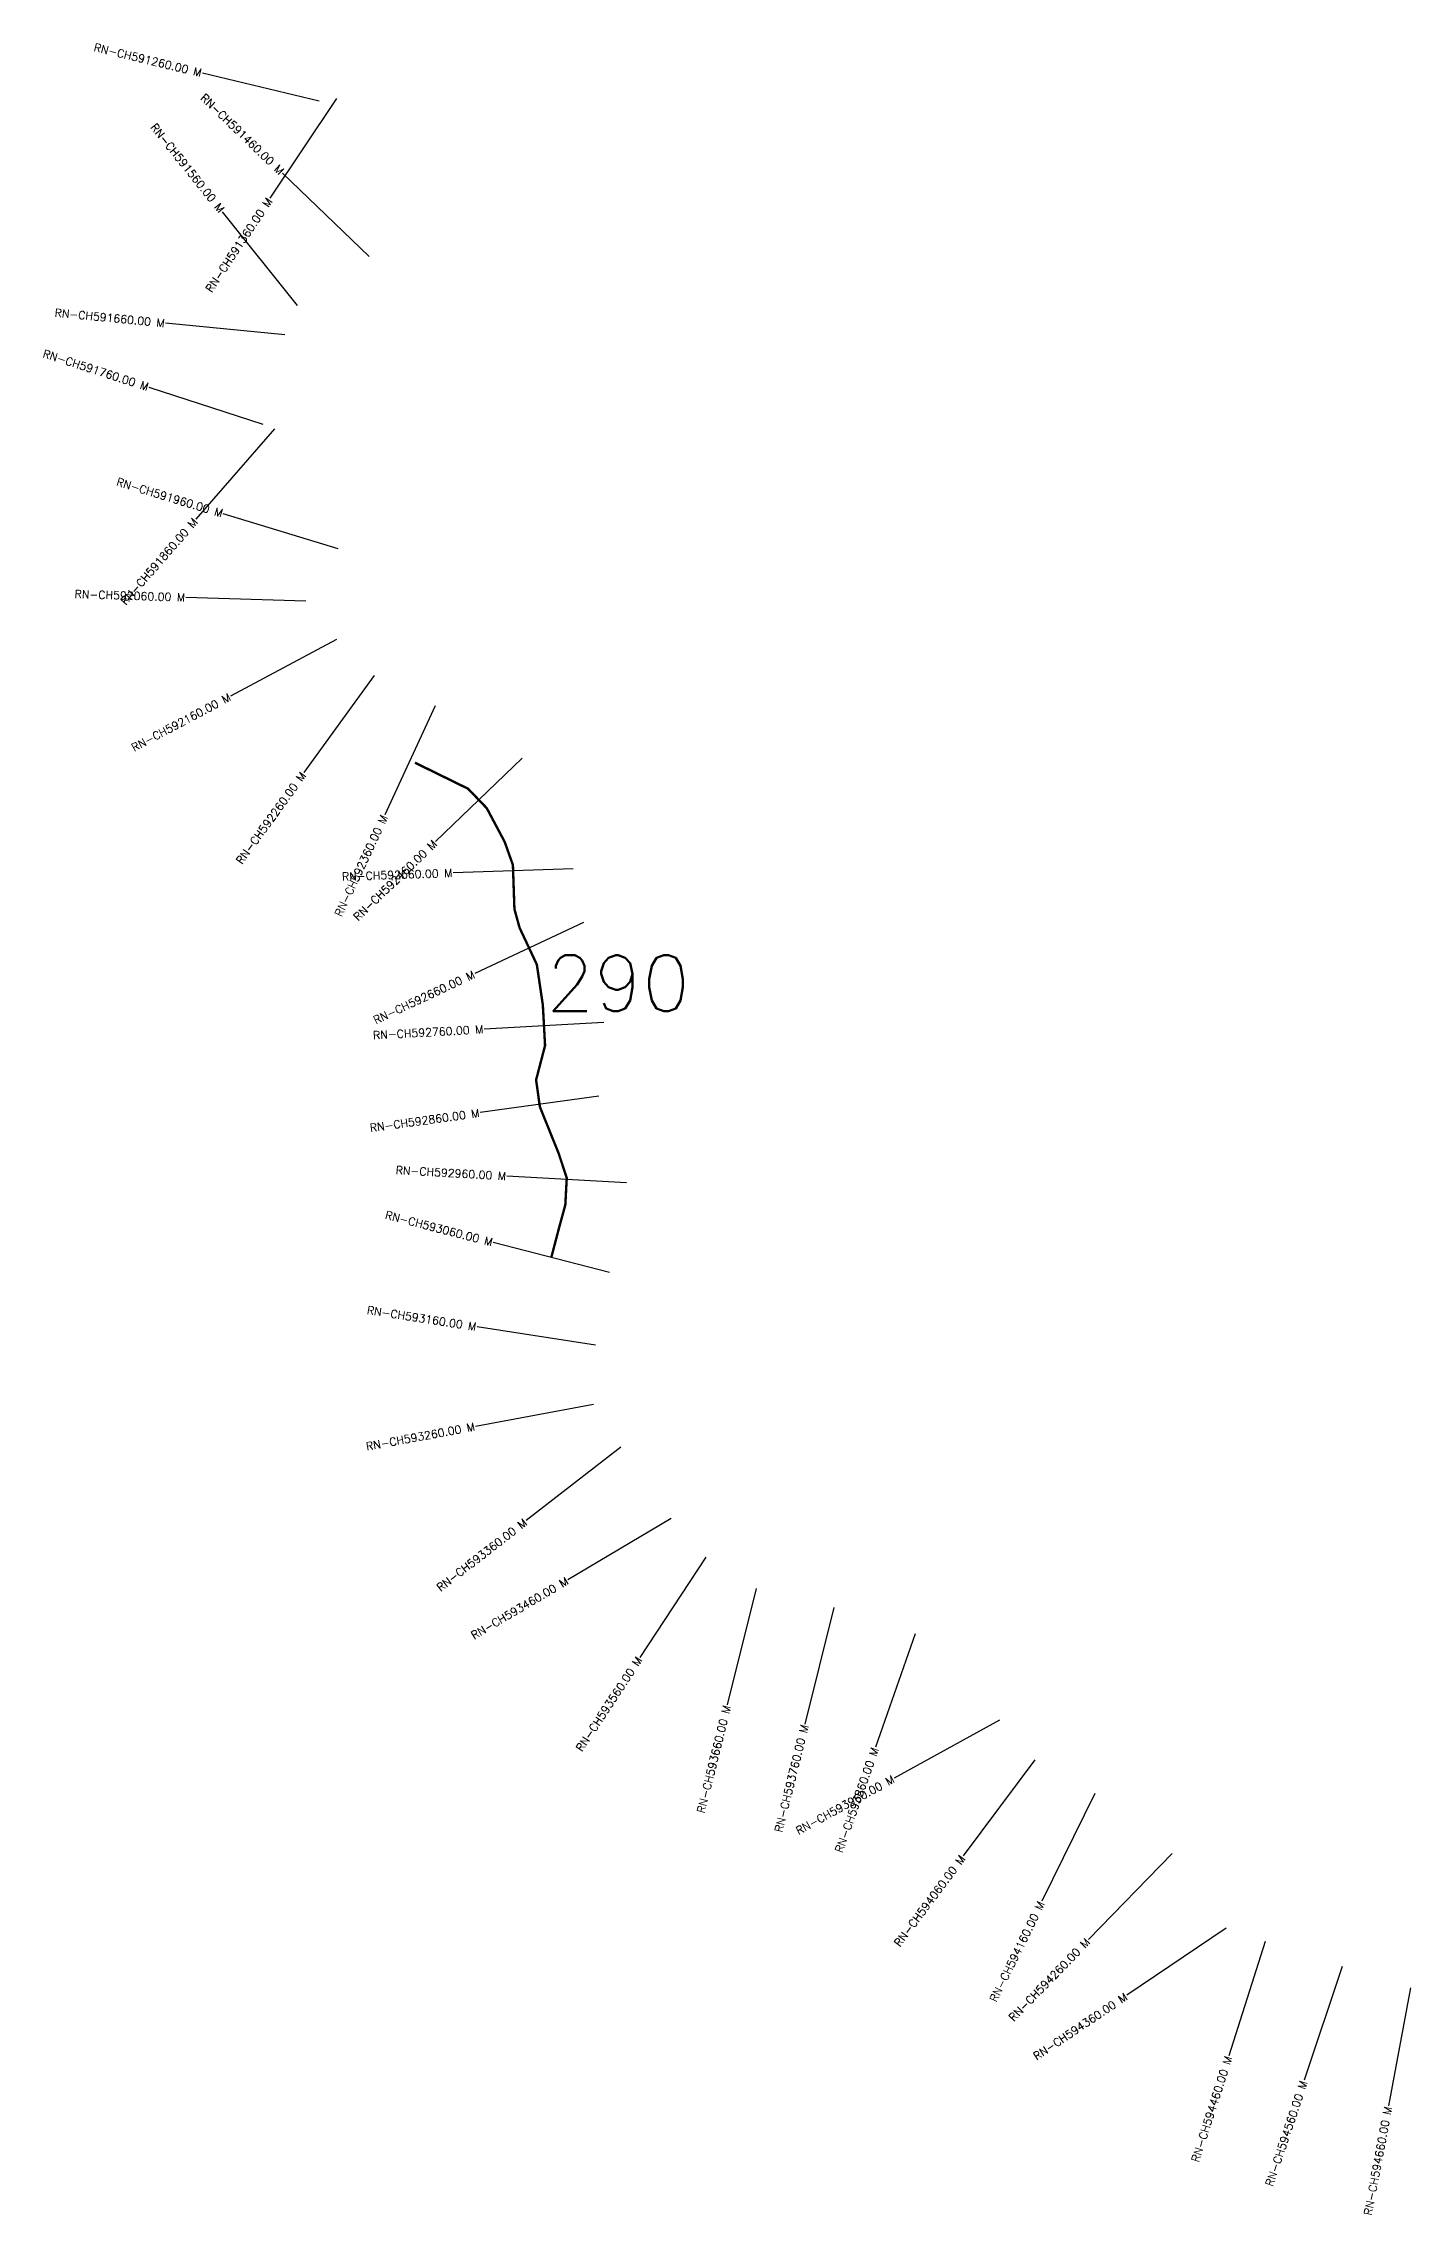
# Model space of a CAD drawing. Header units: metres. Extents: x 320455 to 329233, y 1832879 to 1836199.
# Drawn here: x 320455 to 322164, y 1833337 to 1836050 of the extents above; entities that cross this region are included whole.
import ezdxf
from ezdxf.enums import TextEntityAlignment as Align

# ---------------------------------------------------------------- set-up
doc = ezdxf.new("R2010")
doc.units = ezdxf.units.M
for name, color, linetype in [('CS', 134, 'Continuous'), ('CSMark', 6, 'Continuous'), ('NATURALLY PROTECTED', 3, 'Continuous')]:
    doc.layers.add(name, color=color, linetype=linetype)
doc.styles.get("Standard").update_dxf_attribs({"font": 'simplex.shx'})

msp = doc.modelspace()

# ---------------------------------------------------------------- linework, layer by layer
at = {"layer": 'CS'}
for p, q in [((320799.4, 1835978.2), (320653.6, 1836013.4)), ((320821.2, 1835981.7), (320738, 1835856.9)), ((320861.9, 1835784.3), (320753.9, 1835888.4)), ((320772.5, 1835723), (320678.8, 1835840.1)), ((320756.8, 1835686.5), (320607.5, 1835700.8)), ((320729.8, 1835574.3), (320587.1, 1835620.6)), ((320743.9, 1835569), (320645.4, 1835455.8)), ((320823.3, 1835419.1), (320679.8, 1835462.8)), ((320782.9, 1835353.5), (320633, 1835358.2)), ((320821.2, 1835305.5), (320688.8, 1835235)), ((320868.5, 1835260.8), (320780.5, 1835139.3)), ((320944.7, 1835222.6), (320881.6, 1835086.5)), ((321053.1, 1835157.2), (320945, 1835053.2)), ((321116.9, 1835019.1), (320967, 1835014.1)), ((321129.8, 1834952), (320994, 1834888.3)), ((321155.4, 1834827.1), (321005.7, 1834818.8)), ((321149.2, 1834735), (321000.7, 1834714.4)), ((321183.8, 1834626.8), (321034.1, 1834635.1)), ((321162.3, 1834514.5), (321017.1, 1834552)), ((321145.1, 1834423.7), (320996.9, 1834446.6)), ((321142.5, 1834349.8), (320995, 1834322.4)), ((321176.7, 1834296.5), (321058.1, 1834204.6)), ((321239.5, 1834207.2), (321110.4, 1834130.8)), ((321282.9, 1834159.1), (321200.3, 1834033.8)), ((321345.6, 1834120), (321309.6, 1833974.4)), ((321442.7, 1834096), (321406.7, 1833950.4)), ((321544.6, 1834063.1), (321494.8, 1833921.6)), ((321649.8, 1833955.2), (321518.3, 1833883)), ((321694.1, 1833905.8), (321604.4, 1833785.6)), ((321768.9, 1833863.6), (321702.7, 1833729)), ((321865.6, 1833788.6), (321761, 1833681.1)), ((321933.2, 1833695.3), (321808.8, 1833611.5)), ((321982, 1833678.9), (321936.4, 1833536)), ((322077.9, 1833647.6), (322030.5, 1833505.3)), ((322163.6, 1833620.7), (322135.8, 1833473.3))]:
    msp.add_line(p, q, dxfattribs=at)
at = {"layer": 'NATURALLY PROTECTED', "const_width": 3, "flags": 128}
msp.add_lwpolyline([(320919.3, 1835151.7), (320985.6, 1835119.2), (321009, 1835094.9), (321031.4, 1835052.8), (321041.7, 1835023.9), (321043.6, 1834968.7), (321050.1, 1834945.3), (321071.6, 1834899.5), (321079.1, 1834849), (321081.9, 1834798.3), (321070.7, 1834755.3), (321075.4, 1834721.7), (321098.8, 1834663.7), (321109, 1834632.9), (321107.2, 1834599.2), (321098.8, 1834568.3), (321089.7, 1834533.5)], dxfattribs=at)

# ---------------------------------------------------------------- texts
at = {"insert": (321083.2, 1834911.3), "char_height": 70, "attachment_point": 1}
msp.add_mtext_dynamic_manual_height_columns('290', width=95.172, gutter_width=1, heights=[0], dxfattribs=at)
at = {"layer": 'CSMark'}
for s, rotation, p in [('RN-CH591260.00 M', 346.4222, (320652.6, 1836013.6)), ('RN-CH591460.00 M', 316.0657, (320753.2, 1835889.1)), ('RN-CH591560.00 M', 308.6759, (320678.2, 1835840.9)), ('RN-CH591360.00 M', 56.3232, (320737.5, 1835856)), ('RN-CH591660.00 M', 354.506, (320606.5, 1835700.9)), ('RN-CH591760.00 M', 342.0231, (320586.1, 1835620.9)), ('RN-CH591960.00 M', 343.0659, (320678.8, 1835463)), ('RN-CH591860.00 M', 48.9775, (320644.8, 1835455.1)), ('RN-CH592060.00 M', 358.2085, (320632, 1835358.2)), ('RN-CH592160.00 M', 28.0202, (320687.9, 1835234.5)), ('RN-CH592260.00 M', 54.1033, (320779.9, 1835138.5)), ('RN-CH592360.00 M', 65.1057, (320881.2, 1835085.6)), ('RN-CH592460.00 M', 43.8912, (320944.3, 1835052.5)), ('RN-CH592560.00 M', 1.9432, (320966, 1835014)), ('RN-CH592660.00 M', 25.1551, (320993.1, 1834887.9)), ('RN-CH592760.00 M', 3.1828, (321004.7, 1834818.7)), ('RN-CH592860.00 M', 7.9108, (320999.7, 1834714.2)), ('RN-CH592960.00 M', 356.819, (321033.1, 1834635.1)), ('RN-CH593060.00 M', 345.4943, (321016.1, 1834552.3)), ('RN-CH593160.00 M', 351.1984, (320995.9, 1834446.8)), ('RN-CH593260.00 M', 10.4962, (320994, 1834322.3)), ('RN-CH593360.00 M', 37.8128, (321057.4, 1834204)), ('RN-CH593460.00 M', 30.5909, (321109.6, 1834130.3)), ('RN-CH593560.00 M', 56.605, (321199.8, 1834033)), ('RN-CH593660.00 M', 76.1152, (321309.4, 1833973.5)), ('RN-CH593760.00 M', 76.1152, (321406.5, 1833949.5)), ('RN-CH593860.00 M', 70.6238, (321494.5, 1833920.6)), ('RN-CH593960.00 M', 28.7518, (321517.4, 1833882.5)), ('RN-CH594060.00 M', 53.2768, (321603.8, 1833784.8)), ('RN-CH594160.00 M', 63.8355, (321702.3, 1833728.1)), ('RN-CH594260.00 M', 45.7777, (321760.3, 1833680.4)), ('RN-CH594360.00 M', 33.9716, (321808, 1833611)), ('RN-CH594460.00 M', 72.3074, (321936.1, 1833535.1)), ('RN-CH594560.00 M', 71.5732, (322030.2, 1833504.3)), ('RN-CH594660.00 M', 79.3253, (322135.6, 1833472.4))]:
    msp.add_text(s, height=10, rotation=rotation, dxfattribs=at).set_placement(p, align=Align.MIDDLE_RIGHT)

doc.saveas('drawing.dxf')
